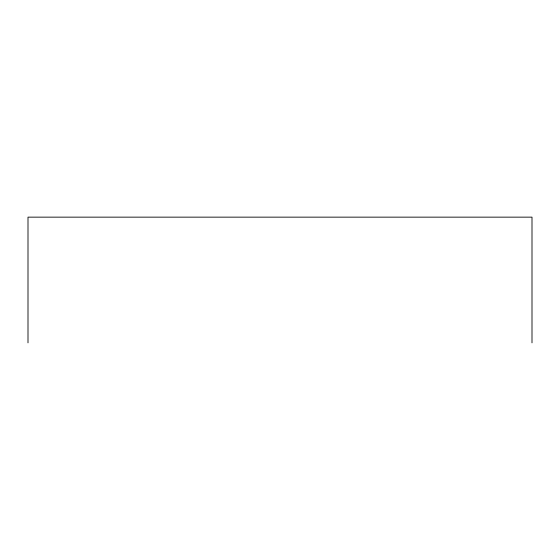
<?xml version="1.0" encoding="UTF-8"?>
<svg xmlns="http://www.w3.org/2000/svg" width="560" height="560" viewBox="0 0 560 560"><rect width="100%" height="100%" fill="white"/><g stroke="black" fill="none" stroke-linecap="round" stroke-linejoin="round"><path stroke-width="0.84" d="M532 342.853L532 217.147L28 217.147L28 342.853"/></g></svg>
